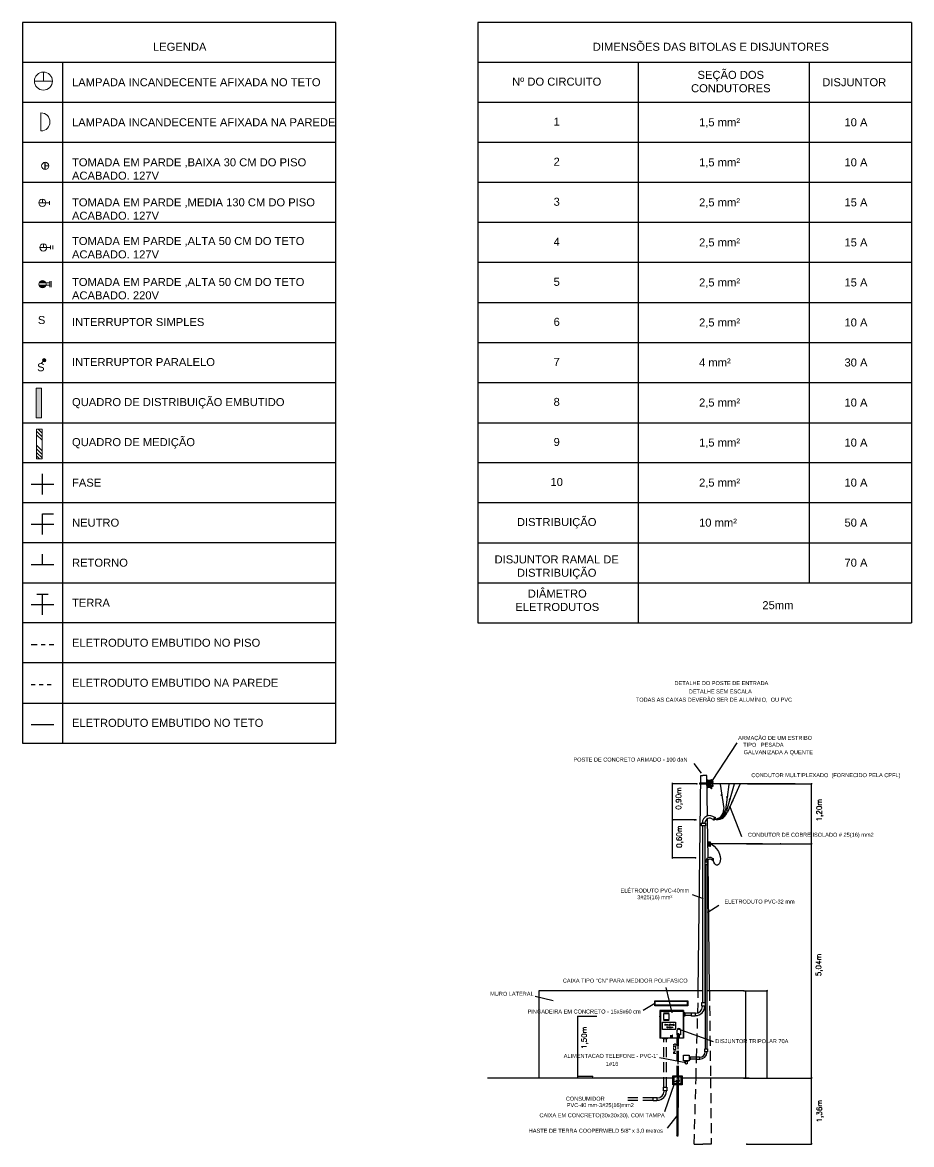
# Model space of a CAD drawing. Header units: millimetres. Extents: x -1642.8 to -1604.7, y 26.5 to 54.8.
# Drawn here: x -1626.93 to -1604.72, y 26.8 to 54.83 of the extents above; entities that cross this region are included whole.
import ezdxf
from ezdxf.enums import TextEntityAlignment as Align

# ---------------------------------------------------------------- set-up
doc = ezdxf.new("R2010")
doc.units = ezdxf.units.MM
for name, pattern in [('ACAD_ISO03W100', [30, 12, -18]), ('DASHDOT', [1, 0.5, -0.25, 0, -0.25]), ('HIDDEN', [0.375, 0.25, -0.125]), ('PONT', [2, 1, -1]), ('PONTIL', [3, 1, -2])]:
    doc.linetypes.add(name, pattern=pattern)
doc.layers.add('rede eletrica', color=5, linetype='Continuous')
doc.styles.add('ROMANS', font='romans')
doc.styles.get("Standard").update_dxf_attribs({"font": 'arial.ttf'})

msp = doc.modelspace()

# ---------------------------------------------------------------- hatches: boundary and pattern name
at = {"linetype": 'Continuous', "lineweight": 0}
h = msp.add_hatch(color=256, dxfattribs=at)
h.paths.add_polyline_path([(-1626.344, 48.324, 0.707107), (-1626.513, 48.324)])
h.paths.add_polyline_path([(-1626.513, 48.264, 0.707107), (-1626.344, 48.264)], flags=17)
msp.add_hatch(color=256, dxfattribs=at).paths.add_polyline_path([(-1626.343, 46.391, 1), (-1626.424, 46.391, 1)])
h = msp.add_hatch(color=256, dxfattribs=at)
h.paths.add_polyline_path([(-1626.449, 45.692), (-1626.518, 45.692), (-1626.518, 44.952), (-1626.449, 44.952)])
h.paths.add_polyline_path([(-1626.518, 45.692), (-1626.588, 45.692), (-1626.588, 44.952), (-1626.518, 44.952)])
h = msp.add_hatch(dxfattribs=at)
h.set_pattern_fill('ANSI34', color=256, scale=0.5, angle=90, style=0)
h.set_pattern_definition([(135, (-1699.34145, -35.4363), (-0.265165, -0.265165), []), (135, (-1699.34145, -35.34792), (-0.265165, -0.265165), []), (135, (-1699.34145, -35.25954), (-0.265165, -0.265165), []), (135, (-1699.34145, -35.17115), (-0.265165, -0.265165), [])])
h.paths.add_polyline_path([(-1626.435, 44.67), (-1626.574, 44.67), (-1626.574, 43.93), (-1626.435, 43.93)])

# ---------------------------------------------------------------- linework, layer by layer
for p, q in [((-1626.406, 53.364), (-1626.406, 53.589)), ((-1626.181, 53.364), (-1626.631, 53.364)), ((-1626.466, 52.569), (-1626.466, 52.119)), ((-1626.359, 51.246), (-1626.269, 51.246)), ((-1626.252, 50.323), (-1626.522, 50.323)), ((-1626.432, 50.323), (-1626.432, 50.413)), ((-1626.252, 50.278), (-1626.252, 50.368)), ((-1626.227, 49.21), (-1626.497, 49.21)), ((-1626.407, 49.21), (-1626.407, 49.3)), ((-1626.227, 49.165), (-1626.227, 49.255)), ((-1626.173, 49.165), (-1626.173, 49.255)), ((-1626.513, 48.324), (-1626.246, 48.324)), ((-1626.513, 48.264), (-1626.246, 48.264)), ((-1626.246, 48.365), (-1626.246, 48.264)), ((-1626.246, 48.264), (-1626.246, 48.218)), ((-1626.215, 48.365), (-1626.215, 48.264)), ((-1626.215, 48.264), (-1626.215, 48.218)), ((-1626.461, 46.314), (-1626.384, 46.391))]:
    msp.add_line(p, q, dxfattribs=at)
for p, q in [((-1626.359, 51.156), (-1626.359, 51.336)), ((-1626.429, 43.294), (-1626.429, 43.552)), ((-1626.715, 43.294), (-1626.144, 43.294)), ((-1626.429, 43.036), (-1626.429, 43.294)), ((-1626.429, 42.294), (-1626.429, 42.552)), ((-1626.429, 42.552), (-1626.151, 42.552)), ((-1626.715, 42.294), (-1626.144, 42.294)), ((-1626.429, 42.036), (-1626.429, 42.294)), ((-1626.429, 41.294), (-1626.429, 41.552)), ((-1626.715, 41.294), (-1626.144, 41.294)), ((-1626.568, 40.552), (-1626.29, 40.552)), ((-1626.429, 40.294), (-1626.429, 40.552)), ((-1626.715, 40.294), (-1626.144, 40.294)), ((-1626.429, 40.036), (-1626.429, 40.294)), ((-1626.715, 37.294), (-1626.144, 37.294)), ((-1610.701, 35.799), (-1610.677, 35.823)), ((-1610.689, 35.799), (-1610.689, 35.835)), ((-1610.083, 35.811), (-1610.689, 35.811)), ((-1610.689, 34.915), (-1610.689, 35.811)), ((-1609.486, 35.809), (-1609.756, 35.809)), ((-1609.503, 35.807), (-1609.406, 35.191)), ((-1607.63, 35.809), (-1609.495, 35.809)), ((-1609.28, 35.792), (-1609.367, 35.162)), ((-1609.148, 35.8), (-1609.345, 35.135)), ((-1609.005, 35.792), (-1609.32, 35.105)), ((-1608.81, 35.809), (-1607.216, 35.809)), ((-1607.229, 35.797), (-1607.204, 35.821)), ((-1607.216, 34.299), (-1607.216, 35.821)), ((-1609.467, 35.548), (-1609.456, 35.548)), ((-1609.467, 35.512), (-1609.467, 35.548)), ((-1609.456, 35.512), (-1609.467, 35.512)), ((-1609.465, 35.548), (-1609.454, 35.548)), ((-1609.465, 35.512), (-1609.465, 35.548)), ((-1609.454, 35.512), (-1609.465, 35.512)), ((-1609.456, 35.548), (-1609.456, 35.512)), ((-1609.454, 35.548), (-1609.454, 35.512)), ((-1609.333, 35.471), (-1609.325, 35.506)), ((-1609.322, 35.469), (-1609.333, 35.471)), ((-1609.325, 35.506), (-1609.314, 35.504)), ((-1609.314, 35.504), (-1609.322, 35.469)), ((-1609.267, 35.415), (-1609.256, 35.449)), ((-1609.257, 35.411), (-1609.267, 35.415)), ((-1609.246, 35.445), (-1609.257, 35.411)), ((-1609.256, 35.449), (-1609.246, 35.445)), ((-1609.206, 35.356), (-1609.191, 35.389)), ((-1609.196, 35.351), (-1609.206, 35.356)), ((-1609.181, 35.384), (-1609.196, 35.351)), ((-1609.191, 35.389), (-1609.181, 35.384)), ((-1610.701, 34.904), (-1610.677, 34.928)), ((-1610.701, 34.903), (-1610.677, 34.927)), ((-1610.689, 34.928), (-1610.689, 34.892)), ((-1610.689, 33.947), (-1610.689, 34.927)), ((-1610.11, 34.916), (-1610.689, 34.916)), ((-1610.141, 34.915), (-1610.689, 34.915)), ((-1609.963, 34.828), (-1609.862, 34.828)), ((-1609.963, 34.762), (-1609.963, 34.828)), ((-1609.862, 34.762), (-1609.963, 34.762)), ((-1609.874, 34.832), (-1609.952, 34.832)), ((-1609.941, 34.762), (-1609.941, 30.346)), ((-1609.884, 34.762), (-1609.884, 30.346)), ((-1609.862, 34.828), (-1609.862, 34.762)), ((-1609.627, 34.976), (-1609.683, 34.915)), ((-1609.676, 34.908), (-1609.683, 34.915)), ((-1609.62, 34.969), (-1609.676, 34.908)), ((-1609.671, 34.914), (-1609.665, 34.909)), ((-1609.621, 34.943), (-1609.652, 34.909)), ((-1609.62, 34.969), (-1609.627, 34.976)), ((-1609.627, 34.962), (-1609.621, 34.956)), ((-1608.441, 34.311), (-1609.771, 34.311)), ((-1609.739, 34.327), (-1609.653, 34.256)), ((-1608.834, 34.311), (-1607.216, 34.311)), ((-1607.995, 34.31), (-1607.216, 34.31)), ((-1607.229, 34.299), (-1607.204, 34.323)), ((-1607.229, 34.298), (-1607.204, 34.322)), ((-1607.216, 28.449), (-1607.216, 34.322)), ((-1610.701, 33.947), (-1610.677, 33.971)), ((-1610.113, 33.959), (-1610.689, 33.959)), ((-1609.672, 33.943), (-1609.707, 33.905)), ((-1609.668, 33.938), (-1609.703, 33.901)), ((-1609.668, 33.922), (-1609.688, 33.901)), ((-1609.668, 33.938), (-1609.672, 33.943)), ((-1609.672, 33.934), (-1609.669, 33.93)), ((-1609.588, 34.186), (-1609.543, 34.118)), ((-1609.543, 34.118), (-1609.514, 34.054)), ((-1609.514, 34.054), (-1609.498, 33.994)), ((-1609.498, 33.994), (-1609.494, 33.939)), ((-1609.826, 33.853), (-1609.875, 33.853)), ((-1609.875, 33.792), (-1609.875, 33.853)), ((-1609.826, 33.792), (-1609.875, 33.792)), ((-1609.872, 33.792), (-1609.872, 29.193)), ((-1609.831, 33.792), (-1609.831, 29.193)), ((-1609.826, 33.853), (-1609.826, 33.792)), ((-1609.703, 33.901), (-1609.707, 33.905)), ((-1609.7, 33.904), (-1609.696, 33.901)), ((-1609.657, 33.853), (-1609.678, 33.909)), ((-1609.634, 33.813), (-1609.657, 33.853)), ((-1609.611, 33.789), (-1609.634, 33.813)), ((-1609.587, 33.778), (-1609.611, 33.789)), ((-1609.565, 33.779), (-1609.587, 33.778)), ((-1609.544, 33.793), (-1609.565, 33.779)), ((-1609.526, 33.816), (-1609.544, 33.793)), ((-1609.51, 33.85), (-1609.526, 33.816)), ((-1609.499, 33.891), (-1609.51, 33.85)), ((-1614.027, 30.642), (-1614.027, 28.465)), ((-1610.696, 30.087), (-1610.849, 30.726)), ((-1614.121, 30.506), (-1613.669, 30.396)), ((-1611.129, 30.325), (-1611.424, 30.147)), ((-1611.135, 30.392), (-1610.308, 30.392)), ((-1611.135, 30.269), (-1611.135, 30.392)), ((-1611.123, 30.38), (-1610.32, 30.38)), ((-1611.123, 30.281), (-1611.123, 30.38)), ((-1610.32, 30.281), (-1611.123, 30.281)), ((-1610.32, 30.38), (-1610.32, 30.281)), ((-1610.308, 30.392), (-1610.308, 30.269)), ((-1609.954, 30.346), (-1609.874, 30.346)), ((-1609.954, 30.254), (-1609.954, 30.346)), ((-1609.874, 30.346), (-1609.874, 30.254)), ((-1613.051, 28.485), (-1613.051, 30.009)), ((-1612.578, 29.997), (-1613.051, 29.997)), ((-1610.308, 30.269), (-1611.135, 30.269)), ((-1610.771, 30.079), (-1610.916, 30.079)), ((-1610.771, 30.067), (-1610.916, 30.067)), ((-1610.916, 30.067), (-1610.916, 29.922)), ((-1610.771, 29.922), (-1610.771, 30.067)), ((-1610.216, 30.011), (-1610.216, 30.091)), ((-1610.216, 30.091), (-1610.123, 30.091)), ((-1610.123, 30.011), (-1610.216, 30.011)), ((-1610.123, 30.091), (-1610.123, 30.011)), ((-1610.113, 30.08), (-1610.123, 30.08)), ((-1610.113, 30.023), (-1610.123, 30.023)), ((-1609.874, 30.254), (-1609.954, 30.254)), ((-1609.941, 30.254), (-1609.941, 30.252)), ((-1609.884, 30.254), (-1609.884, 30.252)), ((-1610.916, 29.922), (-1610.771, 29.922)), ((-1610.916, 29.91), (-1610.771, 29.91)), ((-1610.728, 29.53), (-1610.731, 29.53)), ((-1610.731, 29.477), (-1610.731, 29.53)), ((-1610.728, 29.477), (-1610.731, 29.477)), ((-1610.728, 29.477), (-1610.728, 29.53)), ((-1610.719, 29.498), (-1610.708, 29.512)), ((-1610.706, 29.511), (-1610.717, 29.496)), ((-1610.694, 29.53), (-1610.697, 29.53)), ((-1610.697, 29.477), (-1610.697, 29.53)), ((-1610.694, 29.477), (-1610.697, 29.477)), ((-1610.694, 29.477), (-1610.694, 29.53)), ((-1610.576, 29.548), (-1610.576, 29.656)), ((-1610.576, 29.548), (-1610.564, 29.548)), ((-1610.576, 29.544), (-1610.576, 29.548)), ((-1610.564, 29.548), (-1610.576, 29.548)), ((-1610.564, 29.544), (-1610.576, 29.544)), ((-1610.566, 29.529), (-1610.526, 29.529)), ((-1610.566, 29.484), (-1610.566, 29.529)), ((-1610.526, 29.484), (-1610.566, 29.484)), ((-1610.564, 29.529), (-1610.564, 29.55)), ((-1610.556, 29.529), (-1610.556, 29.55)), ((-1610.487, 29.548), (-1610.556, 29.548)), ((-1610.487, 29.544), (-1610.556, 29.544)), ((-1610.554, 29.548), (-1610.487, 29.548)), ((-1609.664, 29.363), (-1610.538, 29.683)), ((-1610.536, 29.55), (-1610.536, 29.549)), ((-1610.536, 29.544), (-1610.536, 29.529)), ((-1610.528, 29.55), (-1610.528, 29.549)), ((-1610.528, 29.544), (-1610.528, 29.529)), ((-1610.526, 29.529), (-1610.526, 29.484)), ((-1610.487, 29.656), (-1610.487, 29.548)), ((-1610.487, 29.548), (-1610.487, 29.544)), ((-1609.884, 29.193), (-1609.82, 29.193)), ((-1609.884, 29.119), (-1609.884, 29.193)), ((-1609.82, 29.193), (-1609.82, 29.119)), ((-1610.36, 28.844), (-1611.018, 28.968)), ((-1610.092, 28.929), (-1610.092, 28.993)), ((-1610.092, 28.993), (-1610.018, 28.993)), ((-1610.018, 28.929), (-1610.092, 28.929)), ((-1610.018, 28.993), (-1610.018, 28.929)), ((-1609.82, 29.119), (-1609.884, 29.119)), ((-1609.873, 29.119), (-1609.873, 29.117)), ((-1610.368, 28.823), (-1610.37, 28.823)), ((-1610.363, 28.819), (-1610.368, 28.823)), ((-1610.357, 28.817), (-1610.363, 28.819)), ((-1610.358, 28.817), (-1610.352, 28.815)), ((-1610.352, 28.815), (-1610.346, 28.816)), ((-1610.346, 28.816), (-1610.341, 28.818)), ((-1610.341, 28.818), (-1610.335, 28.823)), ((-1610.339, 28.818), (-1610.339, 28.818)), ((-1610.333, 28.817), (-1610.339, 28.818)), ((-1610.335, 28.823), (-1610.333, 28.829)), ((-1610.333, 28.829), (-1610.327, 28.833)), ((-1610.327, 28.817), (-1610.333, 28.817)), ((-1610.327, 28.833), (-1610.321, 28.83)), ((-1610.322, 28.819), (-1610.327, 28.817)), ((-1610.32, 28.824), (-1610.322, 28.819)), ((-1610.321, 28.83), (-1610.32, 28.824)), ((-1613.063, 28.485), (-1613.039, 28.509)), ((-1612.689, 28.497), (-1613.051, 28.497)), ((-1610.651, 28.317), (-1610.892, 27.62)), ((-1610.679, 28.489), (-1610.679, 28.516)), ((-1610.679, 28.516), (-1610.451, 28.516)), ((-1610.679, 28.489), (-1610.451, 28.489)), ((-1610.679, 28.291), (-1610.679, 28.485)), ((-1610.679, 28.485), (-1610.651, 28.485)), ((-1610.651, 28.317), (-1610.651, 28.485)), ((-1610.479, 28.317), (-1610.651, 28.317)), ((-1610.612, 28.388), (-1610.604, 28.388)), ((-1610.612, 28.37), (-1610.612, 28.388)), ((-1610.604, 28.37), (-1610.612, 28.37)), ((-1610.604, 28.388), (-1610.604, 28.37)), ((-1610.542, 28.388), (-1610.599, 28.388)), ((-1610.599, 28.368), (-1610.599, 28.388)), ((-1610.599, 28.368), (-1610.542, 28.368)), ((-1610.579, 28.405), (-1610.582, 27.039)), ((-1610.579, 28.405), (-1610.552, 28.405)), ((-1610.552, 28.405), (-1610.555, 27.039)), ((-1610.542, 28.388), (-1610.542, 28.368)), ((-1610.479, 28.485), (-1610.479, 28.317)), ((-1610.451, 28.485), (-1610.479, 28.485)), ((-1610.451, 28.516), (-1610.451, 28.489)), ((-1610.451, 28.485), (-1610.451, 28.291)), ((-1608.856, 28.461), (-1607.216, 28.461)), ((-1608.026, 28.461), (-1607.216, 28.461)), ((-1607.229, 28.449), (-1607.204, 28.473)), ((-1607.229, 28.449), (-1607.204, 28.473)), ((-1607.216, 26.801), (-1607.216, 28.473)), ((-1610.912, 28.232), (-1610.832, 28.232)), ((-1610.912, 28.139), (-1610.912, 28.232)), ((-1610.832, 28.139), (-1610.912, 28.139)), ((-1610.899, 28.295), (-1610.899, 28.293)), ((-1610.841, 28.295), (-1610.841, 28.293)), ((-1610.832, 28.232), (-1610.832, 28.139)), ((-1610.451, 28.291), (-1610.679, 28.291)), ((-1611.174, 27.976), (-1611.081, 27.976)), ((-1611.174, 27.896), (-1611.174, 27.976)), ((-1611.081, 27.896), (-1611.174, 27.896)), ((-1611.081, 27.976), (-1611.081, 27.896)), ((-1611.07, 27.965), (-1611.081, 27.965)), ((-1611.07, 27.908), (-1611.081, 27.908)), ((-1610.815, 27.208), (-1610.574, 27.521)), ((-1610.555, 27.039), (-1610.582, 27.039)), ((-1610.569, 27.004), (-1610.582, 27.039)), ((-1610.555, 27.039), (-1610.569, 27.004)), ((-1608.836, 26.813), (-1607.216, 26.813)), ((-1607.229, 26.801), (-1607.204, 26.825))]:
    msp.add_line(p, q)
at = {"linetype": 'DASHDOT', "ltscale": 0.3}
msp.add_line((-1626.715, 39.294), (-1626.144, 39.294), dxfattribs=at)
at = {"linetype": 'ACAD_ISO03W100', "ltscale": 0.005}
msp.add_line((-1626.715, 38.294), (-1626.144, 38.294), dxfattribs=at)
at = {"linetype": 'Continuous'}
for p, q in [((-1609.687, 35.894), (-1609.078, 36.839)), ((-1609.964, 36.079), (-1610.152, 36.319)), ((-1610.045, 30.642), (-1609.981, 36.023)), ((-1609.981, 36.023), (-1609.934, 36.023)), ((-1609.83, 36.023), (-1609.934, 36.023)), ((-1609.818, 35.008), (-1609.83, 36.023)), ((-1609.823, 35.712), (-1609.823, 35.908)), ((-1609.823, 35.908), (-1609.81, 35.908)), ((-1609.81, 35.908), (-1609.81, 35.712)), ((-1609.809, 35.898), (-1609.809, 35.726)), ((-1609.707, 35.898), (-1609.809, 35.898)), ((-1609.796, 35.739), (-1609.796, 35.884)), ((-1609.796, 35.884), (-1609.707, 35.884)), ((-1609.726, 35.92), (-1609.715, 35.92)), ((-1609.726, 35.898), (-1609.726, 35.92)), ((-1609.726, 35.873), (-1609.726, 35.884)), ((-1609.715, 35.92), (-1609.715, 35.898)), ((-1609.715, 35.884), (-1609.715, 35.873)), ((-1609.707, 35.884), (-1609.707, 35.898)), ((-1610, 35.839), (-1609.988, 35.839)), ((-1610, 35.794), (-1610, 35.839)), ((-1609.988, 35.794), (-1610, 35.794)), ((-1609.988, 35.839), (-1609.988, 35.794)), ((-1609.81, 35.712), (-1609.823, 35.712)), ((-1609.809, 35.726), (-1609.704, 35.726)), ((-1609.704, 35.739), (-1609.796, 35.739)), ((-1609.794, 35.839), (-1609.782, 35.839)), ((-1609.794, 35.794), (-1609.794, 35.839)), ((-1609.782, 35.794), (-1609.794, 35.794)), ((-1609.782, 35.839), (-1609.782, 35.794)), ((-1609.771, 35.873), (-1609.771, 35.853)), ((-1609.673, 35.873), (-1609.771, 35.873)), ((-1609.771, 35.853), (-1609.671, 35.853)), ((-1609.771, 35.773), (-1609.771, 35.753)), ((-1609.673, 35.773), (-1609.771, 35.773)), ((-1609.771, 35.753), (-1609.671, 35.753)), ((-1609.726, 35.739), (-1609.726, 35.753)), ((-1609.726, 35.689), (-1609.726, 35.726)), ((-1609.715, 35.689), (-1609.726, 35.689)), ((-1609.715, 35.753), (-1609.715, 35.739)), ((-1609.715, 35.726), (-1609.715, 35.689)), ((-1609.704, 35.726), (-1609.704, 35.739)), ((-1609.671, 35.853), (-1609.671, 35.873)), ((-1609.671, 35.753), (-1609.671, 35.773)), ((-1608.962, 34.489), (-1609.256, 35.25)), ((-1609.802, 33.959), (-1609.817, 34.939)), ((-1609.805, 34.356), (-1609.799, 34.356)), ((-1609.805, 34.258), (-1609.805, 34.356)), ((-1609.799, 34.258), (-1609.805, 34.258)), ((-1609.799, 34.356), (-1609.799, 34.258)), ((-1609.798, 34.351), (-1609.798, 34.265)), ((-1609.747, 34.351), (-1609.798, 34.351)), ((-1609.798, 34.265), (-1609.746, 34.265)), ((-1609.791, 34.344), (-1609.747, 34.344)), ((-1609.791, 34.272), (-1609.791, 34.344)), ((-1609.791, 34.321), (-1609.785, 34.321)), ((-1609.791, 34.299), (-1609.791, 34.321)), ((-1609.785, 34.299), (-1609.791, 34.299)), ((-1609.746, 34.272), (-1609.791, 34.272)), ((-1609.785, 34.321), (-1609.785, 34.299)), ((-1609.779, 34.338), (-1609.779, 34.329)), ((-1609.73, 34.338), (-1609.779, 34.338)), ((-1609.779, 34.329), (-1609.729, 34.329)), ((-1609.779, 34.288), (-1609.779, 34.279)), ((-1609.73, 34.288), (-1609.779, 34.288)), ((-1609.779, 34.279), (-1609.729, 34.279)), ((-1609.757, 34.362), (-1609.751, 34.362)), ((-1609.757, 34.351), (-1609.757, 34.362)), ((-1609.757, 34.338), (-1609.757, 34.344)), ((-1609.757, 34.272), (-1609.757, 34.279)), ((-1609.757, 34.247), (-1609.757, 34.265)), ((-1609.751, 34.247), (-1609.757, 34.247)), ((-1609.751, 34.362), (-1609.751, 34.351)), ((-1609.751, 34.344), (-1609.751, 34.338)), ((-1609.751, 34.279), (-1609.751, 34.272)), ((-1609.751, 34.265), (-1609.751, 34.247)), ((-1609.747, 34.344), (-1609.747, 34.351)), ((-1609.746, 34.265), (-1609.746, 34.272)), ((-1609.729, 34.329), (-1609.729, 34.338)), ((-1609.729, 34.279), (-1609.729, 34.288)), ((-1609.653, 34.256), (-1609.588, 34.186)), ((-1609.494, 33.939), (-1609.499, 33.891)), ((-1609.767, 30.642), (-1609.801, 33.913)), ((-1610.201, 33.044), (-1609.927, 32.947)), ((-1609.534, 32.776), (-1609.804, 32.596)), ((-1609.941, 30.642), (-1614.027, 30.642)), ((-1609.872, 30.642), (-1609.884, 30.642)), ((-1608.911, 30.642), (-1609.831, 30.642)), ((-1608.856, 28.463), (-1608.856, 30.644)), ((-1610.412, 30.15), (-1611.006, 30.15)), ((-1611.006, 30.15), (-1611.006, 29.46)), ((-1610.412, 30.126), (-1611.006, 30.126)), ((-1610.993, 30.15), (-1610.993, 29.46)), ((-1610.424, 30.15), (-1610.424, 29.46)), ((-1610.412, 30.15), (-1610.412, 29.46)), ((-1610.412, 29.46), (-1611.006, 29.46)), ((-1610.679, 28.463), (-1615.315, 28.463)), ((-1608.779, 28.461), (-1610.451, 28.461))]:
    msp.add_line(p, q, dxfattribs=at)
at = {"linetype": 'HIDDEN'}
for p, q in [((-1609.822, 35.829), (-1610.019, 35.829)), ((-1609.822, 35.805), (-1610.019, 35.805)), ((-1610.059, 30.088), (-1610.045, 30.642)), ((-1609.767, 30.642), (-1609.741, 28.461)), ((-1610.4, 30.1), (-1610.38, 30.1)), ((-1610.4, 30.006), (-1610.4, 30.1)), ((-1610.38, 30.006), (-1610.4, 30.006)), ((-1610.38, 30.1), (-1610.38, 30.006)), ((-1610.221, 30.084), (-1610.38, 30.084)), ((-1610.221, 30.023), (-1610.38, 30.023)), ((-1610.09, 28.954), (-1610.061, 30.028)), ((-1610.92, 29.438), (-1610.92, 29.459)), ((-1610.92, 29.459), (-1610.826, 29.459)), ((-1610.826, 29.438), (-1610.92, 29.438)), ((-1610.904, 28.232), (-1610.904, 29.438)), ((-1610.843, 28.232), (-1610.843, 29.438)), ((-1610.826, 29.459), (-1610.826, 29.438)), ((-1610.572, 28.519), (-1610.572, 29.451)), ((-1610.556, 29.434), (-1610.556, 28.523)), ((-1610.542, 28.519), (-1610.542, 29.451)), ((-1610.383, 28.895), (-1610.307, 28.895)), ((-1610.383, 28.879), (-1610.383, 28.895)), ((-1610.307, 28.879), (-1610.383, 28.879)), ((-1610.37, 28.896), (-1610.37, 28.823)), ((-1610.321, 28.896), (-1610.321, 28.821)), ((-1610.307, 28.895), (-1610.307, 28.879)), ((-1610.099, 28.983), (-1610.271, 28.983)), ((-1610.099, 28.934), (-1610.271, 28.934)), ((-1610.265, 28.921), (-1610.265, 28.996)), ((-1610.265, 28.996), (-1610.249, 28.996)), ((-1610.249, 28.921), (-1610.265, 28.921)), ((-1610.249, 28.996), (-1610.249, 28.921)), ((-1610.103, 28.461), (-1610.091, 28.918)), ((-1610.61, 28.412), (-1610.601, 28.406)), ((-1610.601, 28.406), (-1610.594, 28.4)), ((-1610.594, 28.4), (-1610.589, 28.394)), ((-1610.589, 28.394), (-1610.585, 28.388)), ((-1610.585, 28.388), (-1610.583, 28.383)), ((-1610.583, 28.383), (-1610.581, 28.377)), ((-1610.581, 28.377), (-1610.579, 28.372)), ((-1610.579, 28.372), (-1610.577, 28.367)), ((-1610.577, 28.367), (-1610.575, 28.363)), ((-1610.575, 28.363), (-1610.573, 28.359)), ((-1610.573, 28.359), (-1610.57, 28.356)), ((-1610.57, 28.356), (-1610.567, 28.354)), ((-1610.567, 28.354), (-1610.563, 28.352)), ((-1610.563, 28.352), (-1610.559, 28.351)), ((-1610.559, 28.351), (-1610.555, 28.351)), ((-1610.555, 28.351), (-1610.551, 28.352)), ((-1610.544, 28.434), (-1610.554, 28.444)), ((-1610.551, 28.352), (-1610.546, 28.353)), ((-1610.546, 28.353), (-1610.542, 28.356)), ((-1610.535, 28.425), (-1610.544, 28.434)), ((-1610.542, 28.356), (-1610.537, 28.359)), ((-1610.537, 28.359), (-1610.533, 28.362)), ((-1610.529, 28.416), (-1610.535, 28.425)), ((-1610.533, 28.362), (-1610.529, 28.367)), ((-1610.524, 28.408), (-1610.529, 28.416)), ((-1610.529, 28.367), (-1610.525, 28.371)), ((-1610.525, 28.371), (-1610.522, 28.377)), ((-1610.521, 28.401), (-1610.524, 28.408)), ((-1610.522, 28.377), (-1610.52, 28.382)), ((-1610.519, 28.394), (-1610.521, 28.401)), ((-1610.52, 28.382), (-1610.519, 28.388)), ((-1610.519, 28.388), (-1610.519, 28.394)), ((-1610.147, 26.813), (-1610.103, 28.461)), ((-1609.741, 28.461), (-1609.722, 26.813)), ((-1611.178, 27.965), (-1611.888, 27.965)), ((-1611.178, 27.903), (-1611.888, 27.903)), ((-1610.147, 26.813), (-1609.934, 26.813)), ((-1609.722, 26.813), (-1609.934, 26.813))]:
    msp.add_line(p, q, dxfattribs=at)
at = {"linetype": 'PONT'}
msp.add_line((-1610.019, 35.829), (-1610.019, 35.805), dxfattribs=at)
at = {"color": 0, "linetype": 'ByBlock'}
for p, q in [((-1608.911, 30.642), (-1608.329, 30.642)), ((-1608.341, 30.63), (-1608.317, 30.654)), ((-1608.329, 28.449), (-1608.329, 30.654)), ((-1613.063, 29.985), (-1613.039, 30.009)), ((-1608.911, 28.461), (-1608.329, 28.461)), ((-1608.341, 28.449), (-1608.317, 28.473))]:
    msp.add_line(p, q, dxfattribs=at)
at = {"linetype": 'PONTIL'}
for p, q in [((-1610.413, 28.892), (-1610.413, 29.034)), ((-1610.413, 29.034), (-1610.271, 29.034)), ((-1610.271, 28.892), (-1610.413, 28.892)), ((-1610.271, 29.034), (-1610.271, 28.892))]:
    msp.add_line(p, q, dxfattribs=at)
at = {"linetype": 'Continuous', "lineweight": 0}
msp.add_lwpolyline([(-1626.388, 53.366), (-1626.406, 53.364)], dxfattribs=at)
for points in [[(-1626.588, 45.692), (-1626.449, 45.692), (-1626.449, 44.952), (-1626.588, 44.952)], [(-1626.435, 43.93), (-1626.574, 43.93), (-1626.574, 44.67), (-1626.435, 44.67)]]:
    msp.add_lwpolyline(points, close=True, dxfattribs=at)
msp.add_lwpolyline([(-1610.939, 29.678), (-1610.939, 29.854), (-1610.612, 29.854), (-1610.612, 29.678)], close=True)
for centre, radius in [((-1626.406, 53.364), 0.225), ((-1626.359, 51.246), 0.09), ((-1626.432, 50.323), 0.09), ((-1626.407, 49.21), 0.09), ((-1626.428, 48.294), 0.09), ((-1626.384, 46.391), 0.0408)]:
    msp.add_circle(centre, radius, dxfattribs=at)
for centre, radius in [((-1610.713, 29.504), 0.009), ((-1610.532, 29.683), 0.00492), ((-1610.553, 28.445), 0.0218)]:
    msp.add_circle(centre, radius)
msp.add_arc((-1626.466, 52.344), 0.225, 270, 90, dxfattribs=at)
at = {"linetype": 'Continuous'}
for centre, radius, start, end in [((-1609.789, 35.813), 0.0453, 294.1902, 65.8098), ((-1609.65, 35.813), 0.0453, 116.626, 243.374), ((-1609.788, 34.308), 0.0227, 294.1902, 65.8098), ((-1609.719, 34.308), 0.0227, 116.626, 243.374)]:
    msp.add_arc(centre, radius, start, end, dxfattribs=at)
for centre, radius, start, end in [((-1609.649, 35.203), 0.278, 271.1045, 346.0303), ((-1609.606, 35.178), 0.254, 261.6573, 344.9746), ((-1609.66, 35.178), 0.252, 274.255, 358.6987), ((-1609.571, 35.164), 0.248, 253.5194, 340.6815), ((-1609.466, 35.191), 0.0606, 341.3767, 359.2714), ((-1609.426, 35.175), 0.0606, 319.1969, 347.5155), ((-1609.403, 35.155), 0.0606, 315.316, 341.4912), ((-1609.375, 35.13), 0.0606, 308.0653, 335.645), ((-1609.76, 34.832), 0.186, 47.287, 180), ((-1609.76, 34.832), 0.121, 47.287, 180), ((-1609.659, 34.916), 0.00969, 227.287, 317.287), ((-1609.628, 34.949), 0.00969, 317.287, 47.287), ((-1609.755, 33.853), 0.116, 47.287, 180), ((-1609.755, 33.853), 0.0758, 47.287, 180), ((-1609.673, 33.926), 0.00606, 317.287, 47.287), ((-1609.692, 33.905), 0.00606, 227.287, 317.287), ((-1610.113, 30.252), 0.229, 270, 0), ((-1610.113, 30.252), 0.172, 270, 0), ((-1610.531, 29.656), 0.0443, 0, 180), ((-1610.546, 29.55), 0.0178, 0, 180), ((-1610.546, 29.55), 0.00975, 0, 180), ((-1610.011, 29.117), 0.137, 270, 0), ((-1610.011, 29.117), 0.183, 270, 0), ((-1611.07, 28.137), 0.172, 270, 0), ((-1611.07, 28.137), 0.229, 270, 0)]:
    msp.add_arc(centre, radius, start, end)
for p in [(-1610.689, 35.811), (-1607.216, 35.809), (-1610.689, 34.915), (-1607.216, 34.31), (-1612.689, 28.497), (-1607.216, 28.461), (-1608.836, 26.813)]:
    msp.add_point(p)
at = {"color": 0, "linetype": 'ByBlock'}
for p in [(-1610.083, 35.811), (-1608.81, 35.809), (-1610.141, 34.915), (-1610.11, 34.916), (-1608.834, 34.311), (-1607.995, 34.31), (-1610.113, 33.959), (-1608.911, 30.642), (-1608.329, 30.642), (-1613.051, 29.997), (-1611.008, 29.997), (-1608.911, 28.461), (-1608.856, 28.461)]:
    msp.add_point(p, dxfattribs=at)
at = {"layer": 'rede eletrica'}
for p, q in [((-1626.929, 54.83), (-1626.929, 36.83)), ((-1619.097, 54.83), (-1626.929, 54.83)), ((-1619.097, 36.83), (-1619.097, 54.83)), ((-1604.718, 54.83), (-1615.551, 54.83)), ((-1615.551, 54.83), (-1615.551, 39.83)), ((-1604.718, 54.83), (-1604.718, 39.83)), ((-1619.097, 53.83), (-1626.929, 53.83)), ((-1625.929, 53.83), (-1625.929, 36.83)), ((-1604.718, 53.83), (-1615.551, 53.83)), ((-1611.551, 53.83), (-1611.551, 39.83)), ((-1607.269, 40.83), (-1607.269, 53.83)), ((-1619.097, 52.83), (-1626.929, 52.83)), ((-1604.718, 52.83), (-1615.551, 52.83)), ((-1619.097, 51.83), (-1626.929, 51.83)), ((-1604.718, 51.83), (-1615.551, 51.83)), ((-1619.097, 50.83), (-1626.929, 50.83)), ((-1604.718, 50.83), (-1615.551, 50.83)), ((-1619.097, 49.83), (-1626.929, 49.83)), ((-1604.718, 49.83), (-1615.551, 49.83)), ((-1619.097, 48.83), (-1626.929, 48.83)), ((-1604.718, 48.83), (-1615.551, 48.83)), ((-1619.097, 47.83), (-1626.929, 47.83)), ((-1604.718, 47.83), (-1615.551, 47.83)), ((-1619.097, 46.83), (-1626.929, 46.83)), ((-1604.718, 46.83), (-1615.551, 46.83)), ((-1619.097, 45.83), (-1626.929, 45.83)), ((-1604.718, 45.83), (-1615.551, 45.83)), ((-1626.929, 44.83), (-1619.097, 44.83)), ((-1615.551, 44.83), (-1604.718, 44.83)), ((-1619.097, 43.83), (-1626.929, 43.83)), ((-1604.718, 43.83), (-1615.551, 43.83)), ((-1619.097, 42.83), (-1626.929, 42.83)), ((-1604.718, 42.83), (-1615.551, 42.83)), ((-1619.097, 41.83), (-1626.929, 41.83)), ((-1615.551, 41.83), (-1604.718, 41.83)), ((-1626.929, 40.83), (-1619.097, 40.83)), ((-1615.551, 40.83), (-1604.718, 40.83)), ((-1619.097, 39.83), (-1626.929, 39.83)), ((-1615.551, 39.83), (-1604.718, 39.83)), ((-1619.097, 38.83), (-1626.929, 38.83)), ((-1626.929, 37.83), (-1619.097, 37.83)), ((-1626.929, 36.83), (-1619.097, 36.83))]:
    msp.add_line(p, q, dxfattribs=at)

# ---------------------------------------------------------------- texts
for s, height, p in [('DETALHE DO POSTE DE ENTRADA', 0.1, (-1610.641, 38.277)), ('DETALHE SEM ESCALA', 0.1, (-1610.284, 38.069)), ('TODAS AS CAIXAS DEVERÃO SER DE ALUMÍNIO,  OU PVC', 0.1, (-1611.606, 37.863)), ('ARMAÇÃO DE UM ESTRIBO', 0.1, (-1609.051, 36.909)), ('TIPO   PESADA', 0.1, (-1608.924, 36.736)), ('POSTE DE CONCRETO ARMADO - 100 daN', 0.1, (-1613.165, 36.367)), ('GALVANIZADA A QUENTE', 0.1, (-1608.913, 36.552)), ('CONDUTOR MULTIPLEXADO  (FORNECIDO PELA CPFL)', 0.1, (-1608.721, 35.978)), ('CONDUTOR DE COBRE ISOLADO # 25(16) mm2', 0.1, (-1608.808, 34.489)), ('ELETRODUTO PVC-32 mm', 0.1, (-1609.393, 32.82)), ('CAIXA TIPO "CN" PARA MEDIDOR POLIFASICO', 0.1, (-1613.431, 30.846)), ('MURO LATERAL', 0.1, (-1615.245, 30.516)), ('PINGADEIRA EM CONCRETO - 15x5x60 cm', 0.1, (-1614.311, 30.074)), ('PAPAIZ', 0.00667, (-1610.563, 29.512)), (' DISJUNTOR TRIPOLAR 70A', 0.1, (-1609.658, 29.334)), ('ALIMENTACAO TELEFONE - PVC-1"', 0.1, (-1613.407, 28.966)), ('1#16', 0.1, (-1612.354, 28.766)), ('CONSUMIDOR', 0.1, (-1613.355, 27.896)), ('PVC-40 mm-3#25(16)mm2', 0.1, (-1613.332, 27.736)), ('CAIXA EM CONCRETO(30x30x30), COM TAMPA', 0.1, (-1614.014, 27.482)), ('HASTE DE TERRA COOPERWELD 5/8" x 3,0 metros', 0.1, (-1614.281, 27.096))]:
    msp.add_text(s, height=height).set_placement(p)
at = {"style": 'ROMANS'}
for s, p in [('0,90m', (-1610.539, 35.446)), ('1,20m', (-1607.029, 35.153)), ('0,60m', (-1610.526, 34.491)), ('5,04m', (-1607.044, 31.286)), ('1,50m', (-1612.9, 29.467)), ('1,36m', (-1607.022, 27.635))]:
    msp.add_text(s, height=0.1309, rotation=90, dxfattribs=at).set_placement(p, align=Align.MIDDLE_CENTER)
at = {"style": 'ROMANS', "width": 0.7}
for s, height, p in [('FAIXA BRANCA', 0.03107, (-1610.885, 29.777)), ('15X30cm', 0.0311, (-1610.848, 29.713))]:
    msp.add_text(s, height=height, dxfattribs=at).set_placement(p)
at = {"color": 7, "linetype": 'HIDDEN', "style": 'ROMANS'}
msp.add_text('PVC25', height=0.0606, rotation=90, dxfattribs=at).set_placement((-1610.607, 29.062))
for s, insert, char_height, width, attachment_point in [('{\\fArial|b0|i0|c0|p34;DIMENSÕES DAS BITOLAS E DISJUNTORES}', (-1609.732, 54.322), 0.2, 6.5461, 2), ('{\\fArial|b0|i0|c0|p34;LEGENDA}', (-1623.001, 54.322), 0.2, 6.5461, 2), ('SEÇÃO DOS CONDUTORES', (-1609.234, 53.62), 0.2, 3.3924, 2), ('{\\fArial|b0|i0|c0|p34;LAMPADA INCANDECENTE AFIXADA NO TETO}', (-1625.691, 53.436), 0.2, 6.54614, 1), ('{\\fArial|b0|i0|c0|p34;Nº DO CIRCUITO}', (-1613.583, 53.451), 0.2, 6.5461, 2), ('{\\fArial|b0|i0|c0|p34;DISJUNTOR}', (-1606.949, 53.436), 0.2, 6.5461, 1), ('{\\fArial|b0|i0|c0|p34;LAMPADA INCANDECENTE AFIXADA NA PAREDE}', (-1625.691, 52.436), 0.2, 7.68637, 1), ('{\\fArial|b0|i0|c0|p34;1}', (-1613.583, 52.451), 0.2, 6.5461, 2), ('{\\fArial|b0|i0|c0|p34;1,5 mm²}', (-1610.027, 52.436), 0.2, 7.6864, 1), ('{\\fArial|b0|i0|c0|p34;10 A}', (-1606.394, 52.436), 0.2, 7.6864, 1), ('{\\fArial|b0|i0|c0|p34;TOMADA EM PARDE ,BAIXA 30 CM DO PISO ACABADO. 127V}', (-1625.691, 51.436), 0.2, 6.5461, 1), ('{\\fArial|b0|i0|c0|p34;2}', (-1613.583, 51.451), 0.2, 6.5461, 2), ('{\\fArial|b0|i0|c0|p34;1,5 mm²}', (-1610.027, 51.436), 0.2, 7.6864, 1), ('{\\fArial|b0|i0|c0|p34;10 A}', (-1606.394, 51.436), 0.2, 7.6864, 1), ('{\\fArial|b0|i0|c0|p34;3}', (-1613.583, 50.451), 0.2, 6.5461, 2), ('{\\fArial|b0|i0|c0|p34;TOMADA EM PARDE ,MEDIA 130 CM DO PISO ACABADO. 127V}', (-1625.691, 50.436), 0.2, 6.5461, 1), ('{\\fArial|b0|i0|c0|p34;2,5 mm²}', (-1610.027, 50.436), 0.2, 7.6864, 1), ('{\\fArial|b0|i0|c0|p34;15 A}', (-1606.394, 50.436), 0.2, 7.6864, 1), ('{\\fArial|b0|i0|c0|p34;TOMADA EM PARDE ,ALTA 50 CM DO TETO ACABADO. 127V}', (-1625.691, 49.47), 0.2, 6.5461, 1), ('{\\fArial|b0|i0|c0|p34;4}', (-1613.583, 49.451), 0.2, 6.5461, 2), ('{\\fArial|b0|i0|c0|p34;2,5 mm²}', (-1610.027, 49.436), 0.2, 7.6864, 1), ('{\\fArial|b0|i0|c0|p34;15 A}', (-1606.394, 49.436), 0.2, 7.6864, 1), ('{\\fArial|b0|i0|c0|p34;TOMADA EM PARDE ,ALTA 50 CM DO TETO ACABADO. 220V}', (-1625.691, 48.447), 0.2, 6.5461, 1), ('{\\fArial|b0|i0|c0|p34;5}', (-1613.583, 48.451), 0.2, 6.5461, 2), ('{\\fArial|b0|i0|c0|p34;2,5 mm²}', (-1610.027, 48.436), 0.2, 7.6864, 1), ('{\\fArial|b0|i0|c0|p34;15 A}', (-1606.394, 48.436), 0.2, 7.6864, 1), ('{\\fArial|b0|i0|c0|p34;INTERRUPTOR SIMPLES}', (-1625.691, 47.447), 0.2, 6.5461, 1), ('{\\fArial|b0|i0|c0|p34;6}', (-1613.583, 47.451), 0.2, 6.5461, 2), ('{\\fArial|b0|i0|c0|p34;2,5 mm²}', (-1610.027, 47.436), 0.2, 7.6864, 1), ('{\\fArial|b0|i0|c0|p34;10 A}', (-1606.394, 47.436), 0.2, 7.6864, 1), ('{\\fArial|b0|i0|c0|p34;INTERRUPTOR PARALELO}', (-1625.691, 46.447), 0.2, 6.5461, 1), ('{\\fArial|b0|i0|c0|p34;7}', (-1613.583, 46.451), 0.2, 6.5461, 2), ('{\\fArial|b0|i0|c0|p34;4 mm²}', (-1610.027, 46.436), 0.2, 7.6864, 1), ('{\\fArial|b0|i0|c0|p34;30 A}', (-1606.394, 46.436), 0.2, 7.6864, 1), ('{\\fArial|b0|i0|c0|p34;QUADRO DE DISTRIBUIÇÃO EMBUTIDO}', (-1625.691, 45.447), 0.2, 6.5461, 1), ('{\\fArial|b0|i0|c0|p34;8}', (-1613.583, 45.451), 0.2, 6.5461, 2), ('{\\fArial|b0|i0|c0|p34;2,5 mm²}', (-1610.027, 45.436), 0.2, 7.6864, 1), ('{\\fArial|b0|i0|c0|p34;10 A}', (-1606.394, 45.436), 0.2, 7.6864, 1), ('{\\fArial|b0|i0|c0|p34;QUADRO DE MEDIÇÃO}', (-1625.691, 44.447), 0.2, 6.5461, 1), ('{\\fArial|b0|i0|c0|p34;9}', (-1613.583, 44.451), 0.2, 6.5461, 2), ('{\\fArial|b0|i0|c0|p34;1,5 mm²}', (-1610.027, 44.436), 0.2, 7.6864, 1), ('{\\fArial|b0|i0|c0|p34;10 A}', (-1606.394, 44.436), 0.2, 7.6864, 1), ('{\\fArial|b0|i0|c0|p34;10}', (-1613.583, 43.451), 0.2, 6.5461, 2), ('{\\fArial|b0|i0|c0|p34;FASE}', (-1625.691, 43.435), 0.2, 6.5461, 1), ('{\\fArial|b0|i0|c0|p34;2,5 mm²}', (-1610.027, 43.436), 0.2, 7.6864, 1), ('{\\fArial|b0|i0|c0|p34;10 A}', (-1606.394, 43.436), 0.2, 7.6864, 1), ('{\\fArial|b0|i0|c0|p34;NEUTRO}', (-1625.691, 42.435), 0.2, 6.5461, 1), ('{\\fArial|b0|i0|c0|p34;DISTRIBUIÇÃO}', (-1613.583, 42.451), 0.2, 6.5461, 2), ('{\\fArial|b0|i0|c0|p34;10 mm²}', (-1610.027, 42.436), 0.2, 7.6864, 1), ('{\\fArial|b0|i0|c0|p34;50 A}', (-1606.394, 42.436), 0.2, 7.6864, 1), ('{\\fArial|b0|i0|c0|p34;DISJUNTOR RAMAL DE DISTRIBUIÇÃO}', (-1613.583, 41.517), 0.2, 3.15918, 2), ('{\\fArial|b0|i0|c0|p34;RETORNO}', (-1625.691, 41.435), 0.2, 6.5461, 1), ('{\\fArial|b0|i0|c0|p34;70 A}', (-1606.394, 41.436), 0.2, 7.6864, 1), ('DIÂMETRO ELETRODUTOS', (-1613.569, 40.663), 0.2, 3.15918, 2), ('{\\fArial|b0|i0|c0|p34;TERRA}', (-1625.691, 40.435), 0.2, 6.5461, 1), ('25mm', (-1608.446, 40.374), 0.2, 7.6864, 1), ('{\\fArial|b0|i0|c0|p34;ELETRODUTO EMBUTIDO NO PISO}', (-1625.691, 39.435), 0.2, 6.5461, 1), ('{\\fArial|b0|i0|c0|p34;ELETRODUTO EMBUTIDO NA PAREDE}', (-1625.691, 38.435), 0.2, 6.5461, 1), ('{\\fArial|b0|i0|c0|p34;ELETRODUTO EMBUTIDO NO TETO}', (-1625.691, 37.435), 0.2, 6.5461, 1), ('ELÉTRODUTO PVC-40mm \\P3#25(16) mm²', (-1611.132, 33.196), 0.1, 1.9507, 2)]:
    msp.add_mtext(s, dxfattribs=dict(insert=insert, char_height=char_height, width=width, attachment_point=attachment_point))
at = {"linetype": 'Continuous', "lineweight": 0, "char_height": 0.2, "attachment_point": 1}
for insert in [(-1626.543, 47.497), (-1626.562, 46.317)]:
    msp.add_mtext('{\\fArial|b0|i0|c0|p34;S}', dxfattribs=dict(at, insert=insert))

doc.saveas('drawing.dxf')
